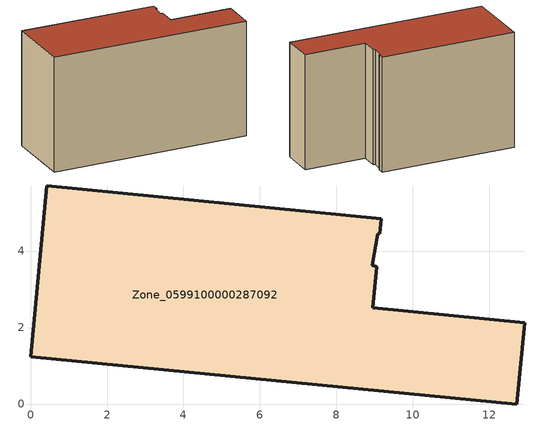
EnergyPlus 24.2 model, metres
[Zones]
Zone_0599100000287092
 floor ground (C_G): 0.43,5.7 9.17,4.85 9.13,4.45 9.08,4.45 8.94,3.62 9.05,3.59 8.95,2.52 12.93,2.13 12.72,0 0,1.23 z0
 wall outside (C_F): 9.17,4.85 0.43,5.7 0,1.23 12.72,0 12.93,2.13 8.95,2.52 9.05,3.59 8.94,3.62 9.08,4.45 9.13,4.45 9.17,4.85 z0:7.49
 roof outside (C_R): 9.05,3.59 8.94,3.62 9.08,4.45 9.13,4.45 9.17,4.85 0.43,5.7 0,1.23 12.72,0 12.93,2.13 8.95,2.52 z7.49
[BUILDING]
Pand.0599100000287092: North Axis=0; Terrain=City; Loads Convergence Tolerance Value=0.04; Temperature Convergence Tolerance Value=0.4; Solar Distribution=FullExterior; Maximum Number of Warmup Days=25; Minimum Number of Warmup Days=1
[Site:Location]
Rotterdam.The.Hague.AP_ZH_NLD Design_Conditions: Latitude=51.96; Longitude=4.45; Time Zone=1; Elevation=-4.5
[SITE:GROUNDTEMPERATURE:BUILDINGSURFACE]
18, 18, 18, 18, 18, 18, 18, 18, 18, 18, 18, 18
[MATERIAL] Thermal Absorptance=0.9; Solar Absorptance=0.7; Visible Absorptance=0.7
Name | Roughness | Thickness | Conductivity | Density | Specific Heat
G.TI.1946 | MediumSmooth | 0.15 | 1 | 540 | 1210
F.TI.1946 | Rough | 0.3 | 0.857143 | 1920 | 840
R.TI.1946 | MediumRough | 0.2 | 0.1 | 1500 | 1000
[CONSTRUCTION]
C_G: G.TI.1946
C_F: F.TI.1946
C_R: R.TI.1946
[ZONE]
Zone_0599100000287092: Type=1; Multiplier=1; Ceiling Height=Autocalculate; Volume=Autocalculate; Floor Area=autocalculate; Part of Total Floor Area=Yes
[ZONEINFILTRATION:DESIGNFLOWRATE]
Infil_Zone_0599100000287092: Zone or ZoneList or Space or SpaceList=Zone_0599100000287092; Schedule=AlwaysOn; Design Flow Rate Calculation Method=Flow/Area; Flow Rate per Floor Area=0.003; Constant Term Coefficient=1; Temperature Term Coefficient=0; Velocity Term Coefficient=0; Velocity Squared Term Coefficient=0
[HVACTEMPLATE:ZONE:IDEALLOADSAIRSYSTEM]
Zone_0599100000287092: Maximum Heating Supply Air Temperature=50; Minimum Cooling Supply Air Temperature=13; Maximum Heating Supply Air Humidity Ratio=0.0156; Minimum Cooling Supply Air Humidity Ratio=0.0077; Heating Limit=NoLimit; Cooling Limit=NoLimit; Dehumidification Control Type=ConstantSensibleHeatRatio; Cooling Sensible Heat Ratio=0.7; Dehumidification Setpoint=60; Humidification Control Type=None; Humidification Setpoint=30; Outdoor Air Method=None; Outdoor Air Flow Rate per Person=0.00944; Outdoor Air Flow Rate per Zone Floor Area=0; Outdoor Air Flow Rate per Zone=0; Demand Controlled Ventilation Type=None; Outdoor Air Economizer Type=NoEconomizer; Heat Recovery Type=None; Sensible Heat Recovery Effectiveness=0.7; Latent Heat Recovery Effectiveness=0.65
[ZONECONTROL:THERMOSTAT]
ThermostatControl_Zone_0599100000287092: Zone or ZoneList=Zone_0599100000287092; Control Type Schedule=DualSetpointControlType; Control 1=Thermostat_Zone_0599100000287092; Temperature Difference Between Cutout And Setpoint=0
[THERMOSTATSETPOINT:DUALSETPOINT]
Thermostat_Zone_0599100000287092: Heating Setpoint Temperature Schedule=HeatingSetpoint_Zone_0599100000287092; Cooling Setpoint Temperature Schedule=CoolingSetpoint_Zone_0599100000287092
[SCHEDULE:COMPACT]
HeatingSetpoint_Zone_0599100000287092: Through: 12/31, For: AllDays, Until: 24:00, 21
CoolingSetpoint_Zone_0599100000287092: Through: 12/31, For: AllDays, Until: 24:00, 24
DualSetpointControlType: Through: 12/31, For: AllDays, Until: 24:00, 4
AlwaysOn: Through: 12/31, For: AllDays, Until: 24:00, 1
